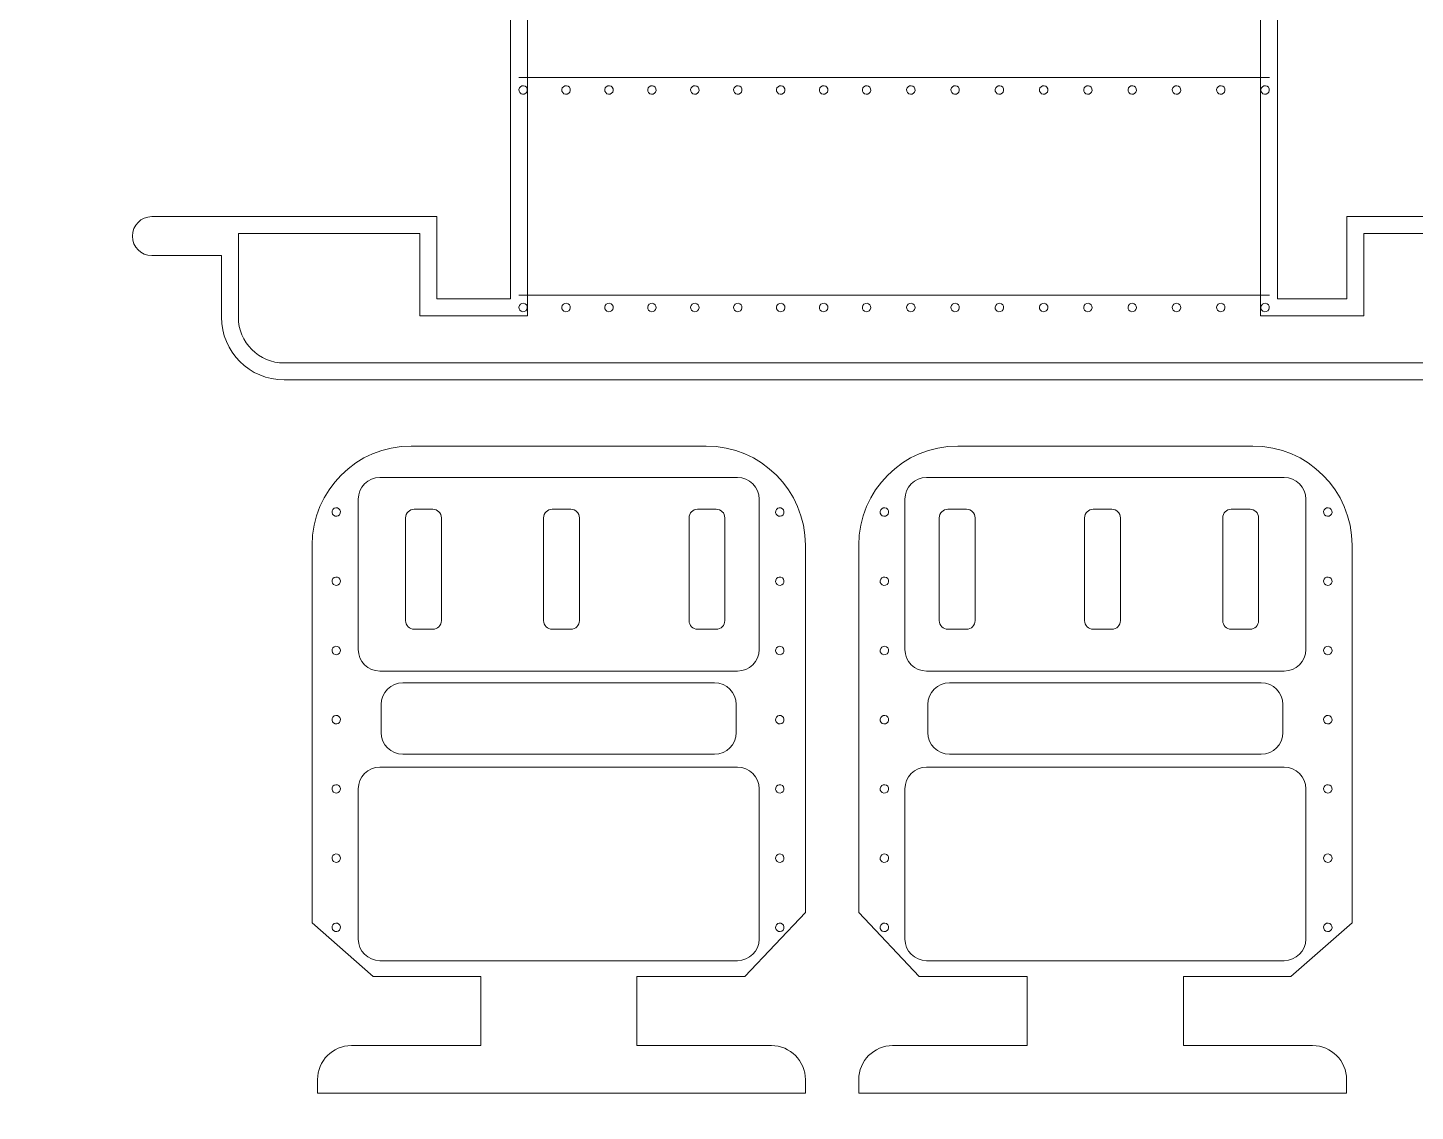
# Model space of a CAD drawing. Header units: centimetres. Extents: x -162 to 162, y -134 to 134.
# Drawn here: x 31.47 to 46.06, y -68.87 to -57.49 of the extents above; entities that cross this region are included whole.
import ezdxf

# ---------------------------------------------------------------- set-up
doc = ezdxf.new("R2010")
doc.units = ezdxf.units.CM
doc.header["$MEASUREMENT"] = 0
doc.layers.add('Capa 1', color=7, linetype='Continuous')
doc.layers.add('GUIDE', color=7, linetype='Continuous')

msp = doc.modelspace()

# ---------------------------------------------------------------- linework, layer by layer
at = {"layer": 'Capa 1', "lineweight": 9}
for points, knots in [([(47.60495, -60.52842), (47.60495, -60.52842), (47.60495, -60.33678), (47.60495, -60.33678), (47.60495, -60.33678), (47.60495, -59.88238), (47.60495, -59.88238), (47.60495, -59.88238), (48.24677, -59.88238), (48.24677, -59.88238), (48.35993, -59.88238), (48.45165, -59.79065), (48.45165, -59.6775), (48.45165, -59.6775), (48.45165, -59.6775), (48.45165, -59.6775), (48.45165, -59.56435), (48.35993, -59.47262), (48.24677, -59.47262), (48.24677, -59.47262), (47.60495, -59.47262), (47.60495, -59.47262), (47.60495, -59.47262), (45.34018, -59.47262), (45.34018, -59.47262), (45.34018, -59.47262), (45.34018, -60.33678), (45.34018, -60.33678), (45.34018, -60.33678), (44.61262, -60.33678), (44.61262, -60.33678), (44.61262, -60.33678), (44.61262, -54.31299), (44.61262, -54.31299), (44.61262, -54.31299), (43.85224, -54.31299), (43.85224, -54.31299), (43.85224, -54.31299), (43.85224, -53.65169), (43.85224, -53.65169), (43.85224, -53.65169), (44.61262, -53.65169), (44.61262, -53.65169), (44.61262, -53.65169), (44.61262, -48.66296), (44.61262, -48.66296), (44.61262, -48.66296), (47.60495, -48.66296), (47.60495, -48.66296), (47.60495, -48.66296), (47.60495, -44.05686), (47.60495, -44.05686), (47.60495, -43.43946), (47.10444, -42.93895), (46.48704, -42.93895), (46.48704, -42.93895), (41.37172, -42.93895), (41.37172, -42.93895), (41.37172, -42.93895), (41.19299, -43.55049), (41.19299, -43.55049), (41.1396, -43.73313), (40.97213, -43.85866), (40.78185, -43.85866), (40.78185, -43.85866), (40.33391, -43.85866), (40.33391, -43.85866), (40.14364, -43.85866), (39.97618, -43.73314), (39.92281, -43.55051), (39.92281, -43.55051), (39.74408, -42.93895), (39.74408, -42.93895), (39.74408, -42.93895), (34.62877, -42.93895), (34.62877, -42.93895), (34.01136, -42.93895), (33.51085, -43.43946), (33.51085, -44.05687), (33.51085, -44.05687), (33.51085, -48.66296), (33.51085, -48.66296), (33.51085, -48.66296), (36.55017, -48.66296), (36.55017, -48.66296), (36.55017, -48.66296), (36.55017, -53.65169), (36.55017, -53.65169), (36.55017, -53.65169), (37.30106, -53.65169), (37.30106, -53.65169), (37.30106, -53.65169), (37.30106, -54.31299), (37.30106, -54.31299), (37.30106, -54.31299), (36.55017, -54.31299), (36.55017, -54.31299), (36.55017, -54.31299), (36.55017, -60.33678), (36.55017, -60.33678), (36.55017, -60.33678), (35.77562, -60.33678), (35.77562, -60.33678), (35.77562, -60.33678), (35.77562, -59.47262), (35.77562, -59.47262), (35.77562, -59.47262), (33.51085, -59.47262), (33.51085, -59.47262), (33.51085, -59.47262), (32.77938, -59.47262), (32.77938, -59.47262), (32.66622, -59.47262), (32.57449, -59.56435), (32.57449, -59.6775), (32.57449, -59.6775), (32.57449, -59.6775), (32.57449, -59.6775), (32.57449, -59.79065), (32.66622, -59.88238), (32.77938, -59.88238), (32.77938, -59.88238), (33.51085, -59.88238), (33.51085, -59.88238), (33.51085, -59.88238), (33.51085, -60.33678), (33.51085, -60.33678), (33.51085, -60.33678), (33.51085, -60.52842), (33.51085, -60.52842), (33.51085, -60.89271), (33.80616, -61.18803), (34.17046, -61.18803), (34.17046, -61.18803), (46.94534, -61.18803), (46.94534, -61.18803), (47.30963, -61.18803), (47.60495, -60.89271), (47.60495, -60.52842)], [0, 0, 0, 0, 0.02173913, 0.02173913, 0.02173913, 0.04347826, 0.04347826, 0.04347826, 0.06521739, 0.06521739, 0.06521739, 0.08695652, 0.08695652, 0.08695652, 0.10869565, 0.10869565, 0.10869565, 0.13043478, 0.13043478, 0.13043478, 0.15217391, 0.15217391, 0.15217391, 0.17391304, 0.17391304, 0.17391304, 0.19565217, 0.19565217, 0.19565217, 0.2173913, 0.2173913, 0.2173913, 0.23913043, 0.23913043, 0.23913043, 0.26086957, 0.26086957, 0.26086957, 0.2826087, 0.2826087, 0.2826087, 0.30434783, 0.30434783, 0.30434783, 0.32608696, 0.32608696, 0.32608696, 0.34782609, 0.34782609, 0.34782609, 0.36956522, 0.36956522, 0.36956522, 0.39130435, 0.39130435, 0.39130435, 0.41304348, 0.41304348, 0.41304348, 0.43478261, 0.43478261, 0.43478261, 0.45652174, 0.45652174, 0.45652174, 0.47826087, 0.47826087, 0.47826087, 0.5, 0.5, 0.5, 0.52173913, 0.52173913, 0.52173913, 0.54347826, 0.54347826, 0.54347826, 0.56521739, 0.56521739, 0.56521739, 0.58695652, 0.58695652, 0.58695652, 0.60869565, 0.60869565, 0.60869565, 0.63043478, 0.63043478, 0.63043478, 0.65217391, 0.65217391, 0.65217391, 0.67391304, 0.67391304, 0.67391304, 0.69565217, 0.69565217, 0.69565217, 0.7173913, 0.7173913, 0.7173913, 0.73913043, 0.73913043, 0.73913043, 0.76086957, 0.76086957, 0.76086957, 0.7826087, 0.7826087, 0.7826087, 0.80434783, 0.80434783, 0.80434783, 0.82608696, 0.82608696, 0.82608696, 0.84782609, 0.84782609, 0.84782609, 0.86956522, 0.86956522, 0.86956522, 0.89130435, 0.89130435, 0.89130435, 0.91304348, 0.91304348, 0.91304348, 0.93478261, 0.93478261, 0.93478261, 0.95652174, 0.95652174, 0.95652174, 0.97826087, 0.97826087, 0.97826087, 1, 1, 1, 1]), ([(38.60653, -61.88248), (38.60653, -61.88248), (35.50634, -61.88248), (35.50634, -61.88248), (34.93039, -61.88248), (34.4635, -62.34938), (34.4635, -62.92533), (34.4635, -62.92533), (34.4635, -66.89234), (34.4635, -66.89234), (34.4635, -66.89234), (35.10627, -67.45479), (35.10627, -67.45479), (35.10627, -67.45479), (36.23601, -67.45479), (36.23601, -67.45479), (36.23601, -67.45479), (36.23601, -68.18266), (36.23601, -68.18266), (36.23601, -68.18266), (34.87773, -68.18266), (34.87773, -68.18266), (34.68084, -68.18266), (34.52123, -68.34227), (34.52123, -68.53916), (34.52123, -68.53916), (34.52123, -68.68183), (34.52123, -68.68183), (34.52123, -68.68183), (39.64937, -68.68183), (39.64937, -68.68183), (39.64937, -68.68183), (39.64937, -68.53916), (39.64937, -68.53916), (39.64937, -68.34227), (39.48976, -68.18266), (39.29287, -68.18266), (39.29287, -68.18266), (37.87691, -68.18266), (37.87691, -68.18266), (37.87691, -68.18266), (37.87691, -67.45479), (37.87691, -67.45479), (37.87691, -67.45479), (39.01378, -67.45479), (39.01378, -67.45479), (39.01378, -67.45479), (39.64937, -66.78379), (39.64937, -66.78379), (39.64937, -66.78379), (39.64937, -62.92533), (39.64937, -62.92533), (39.64937, -62.34938), (39.18248, -61.88248), (38.60653, -61.88248)], [0, 0, 0, 0, 0.05555556, 0.05555556, 0.05555556, 0.11111111, 0.11111111, 0.11111111, 0.16666667, 0.16666667, 0.16666667, 0.22222222, 0.22222222, 0.22222222, 0.27777778, 0.27777778, 0.27777778, 0.33333333, 0.33333333, 0.33333333, 0.38888889, 0.38888889, 0.38888889, 0.44444444, 0.44444444, 0.44444444, 0.5, 0.5, 0.5, 0.55555556, 0.55555556, 0.55555556, 0.61111111, 0.61111111, 0.61111111, 0.66666667, 0.66666667, 0.66666667, 0.72222222, 0.72222222, 0.72222222, 0.77777778, 0.77777778, 0.77777778, 0.83333333, 0.83333333, 0.83333333, 0.88888889, 0.88888889, 0.88888889, 0.94444444, 0.94444444, 0.94444444, 1, 1, 1, 1]), ([(40.20996, -62.92533), (40.20996, -62.92533), (40.20996, -66.78379), (40.20996, -66.78379), (40.20996, -66.78379), (40.84555, -67.45479), (40.84555, -67.45479), (40.84555, -67.45479), (41.98242, -67.45479), (41.98242, -67.45479), (41.98242, -67.45479), (41.98242, -68.18266), (41.98242, -68.18266), (41.98242, -68.18266), (40.56646, -68.18266), (40.56646, -68.18266), (40.36957, -68.18266), (40.20996, -68.34227), (40.20996, -68.53916), (40.20996, -68.53916), (40.20996, -68.68183), (40.20996, -68.68183), (40.20996, -68.68183), (45.3381, -68.68183), (45.3381, -68.68183), (45.3381, -68.68183), (45.3381, -68.53916), (45.3381, -68.53916), (45.3381, -68.34227), (45.17849, -68.18266), (44.9816, -68.18266), (44.9816, -68.18266), (43.62332, -68.18266), (43.62332, -68.18266), (43.62332, -68.18266), (43.62332, -67.45479), (43.62332, -67.45479), (43.62332, -67.45479), (44.75306, -67.45479), (44.75306, -67.45479), (44.75306, -67.45479), (45.39583, -66.89234), (45.39583, -66.89234), (45.39583, -66.89234), (45.39583, -62.92533), (45.39583, -62.92533), (45.39583, -62.34938), (44.92894, -61.88248), (44.35299, -61.88248), (44.35299, -61.88248), (41.2528, -61.88248), (41.2528, -61.88248), (40.67685, -61.88248), (40.20996, -62.34938), (40.20996, -62.92533)], [0, 0, 0, 0, 0.05555556, 0.05555556, 0.05555556, 0.11111111, 0.11111111, 0.11111111, 0.16666667, 0.16666667, 0.16666667, 0.22222222, 0.22222222, 0.22222222, 0.27777778, 0.27777778, 0.27777778, 0.33333333, 0.33333333, 0.33333333, 0.38888889, 0.38888889, 0.38888889, 0.44444444, 0.44444444, 0.44444444, 0.5, 0.5, 0.5, 0.55555556, 0.55555556, 0.55555556, 0.61111111, 0.61111111, 0.61111111, 0.66666667, 0.66666667, 0.66666667, 0.72222222, 0.72222222, 0.72222222, 0.77777778, 0.77777778, 0.77777778, 0.83333333, 0.83333333, 0.83333333, 0.88888889, 0.88888889, 0.88888889, 0.94444444, 0.94444444, 0.94444444, 1, 1, 1, 1]), ([(35.8228, -63.71756), (35.8228, -63.76683), (35.78246, -63.80717), (35.7332, -63.80717), (35.7332, -63.80717), (35.53605, -63.80717), (35.53605, -63.80717), (35.48678, -63.80717), (35.44644, -63.76683), (35.44644, -63.71756), (35.44644, -63.71756), (35.44644, -62.6363), (35.44644, -62.6363), (35.44644, -62.58703), (35.48678, -62.54669), (35.53605, -62.54669), (35.53605, -62.54669), (35.7332, -62.54669), (35.7332, -62.54669), (35.78246, -62.54669), (35.8228, -62.58703), (35.8228, -62.6363), (35.8228, -62.6363), (35.8228, -63.71756), (35.8228, -63.71756)], [0, 0, 0, 0, 0.125, 0.125, 0.125, 0.25, 0.25, 0.25, 0.375, 0.375, 0.375, 0.5, 0.5, 0.5, 0.625, 0.625, 0.625, 0.75, 0.75, 0.75, 0.875, 0.875, 0.875, 1, 1, 1, 1]), ([(36.89798, -62.6363), (36.89798, -62.58703), (36.93832, -62.54669), (36.98759, -62.54669), (36.98759, -62.54669), (37.18474, -62.54669), (37.18474, -62.54669), (37.234, -62.54669), (37.27434, -62.58703), (37.27434, -62.6363), (37.27434, -62.6363), (37.27434, -63.71756), (37.27434, -63.71756), (37.27434, -63.76683), (37.234, -63.80717), (37.18474, -63.80717), (37.18474, -63.80717), (36.98759, -63.80717), (36.98759, -63.80717), (36.93832, -63.80717), (36.89798, -63.76683), (36.89798, -63.71756), (36.89798, -63.71756), (36.89798, -62.6363), (36.89798, -62.6363)], [0, 0, 0, 0, 0.125, 0.125, 0.125, 0.25, 0.25, 0.25, 0.375, 0.375, 0.375, 0.5, 0.5, 0.5, 0.625, 0.625, 0.625, 0.75, 0.75, 0.75, 0.875, 0.875, 0.875, 1, 1, 1, 1]), ([(38.80223, -63.71756), (38.80223, -63.76683), (38.76194, -63.80717), (38.71263, -63.80717), (38.71263, -63.80717), (38.51552, -63.80717), (38.51552, -63.80717), (38.46626, -63.80717), (38.42592, -63.76683), (38.42592, -63.71756), (38.42592, -63.71756), (38.42592, -62.6363), (38.42592, -62.6363), (38.42592, -62.58703), (38.46626, -62.54669), (38.51552, -62.54669), (38.51552, -62.54669), (38.71263, -62.54669), (38.71263, -62.54669), (38.76194, -62.54669), (38.80223, -62.58703), (38.80223, -62.6363), (38.80223, -62.6363), (38.80223, -63.71756), (38.80223, -63.71756)], [0, 0, 0, 0, 0.125, 0.125, 0.125, 0.25, 0.25, 0.25, 0.375, 0.375, 0.375, 0.5, 0.5, 0.5, 0.625, 0.625, 0.625, 0.75, 0.75, 0.75, 0.875, 0.875, 0.875, 1, 1, 1, 1]), ([(41.0571, -62.6363), (41.0571, -62.58703), (41.09739, -62.54669), (41.1467, -62.54669), (41.1467, -62.54669), (41.34381, -62.54669), (41.34381, -62.54669), (41.39307, -62.54669), (41.43341, -62.58703), (41.43341, -62.6363), (41.43341, -62.6363), (41.43341, -63.71756), (41.43341, -63.71756), (41.43341, -63.76683), (41.39307, -63.80717), (41.34381, -63.80717), (41.34381, -63.80717), (41.1467, -63.80717), (41.1467, -63.80717), (41.09739, -63.80717), (41.0571, -63.76683), (41.0571, -63.71756), (41.0571, -63.71756), (41.0571, -62.6363), (41.0571, -62.6363)], [0, 0, 0, 0, 0.125, 0.125, 0.125, 0.25, 0.25, 0.25, 0.375, 0.375, 0.375, 0.5, 0.5, 0.5, 0.625, 0.625, 0.625, 0.75, 0.75, 0.75, 0.875, 0.875, 0.875, 1, 1, 1, 1]), ([(42.96135, -63.71756), (42.96135, -63.76683), (42.92101, -63.80717), (42.87174, -63.80717), (42.87174, -63.80717), (42.67459, -63.80717), (42.67459, -63.80717), (42.62533, -63.80717), (42.58499, -63.76683), (42.58499, -63.71756), (42.58499, -63.71756), (42.58499, -62.6363), (42.58499, -62.6363), (42.58499, -62.58703), (42.62533, -62.54669), (42.67459, -62.54669), (42.67459, -62.54669), (42.87174, -62.54669), (42.87174, -62.54669), (42.92101, -62.54669), (42.96135, -62.58703), (42.96135, -62.6363), (42.96135, -62.6363), (42.96135, -63.71756), (42.96135, -63.71756)], [0, 0, 0, 0, 0.125, 0.125, 0.125, 0.25, 0.25, 0.25, 0.375, 0.375, 0.375, 0.5, 0.5, 0.5, 0.625, 0.625, 0.625, 0.75, 0.75, 0.75, 0.875, 0.875, 0.875, 1, 1, 1, 1]), ([(44.03653, -62.6363), (44.03653, -62.58703), (44.07687, -62.54669), (44.12613, -62.54669), (44.12613, -62.54669), (44.32328, -62.54669), (44.32328, -62.54669), (44.37255, -62.54669), (44.41289, -62.58703), (44.41289, -62.6363), (44.41289, -62.6363), (44.41289, -63.71756), (44.41289, -63.71756), (44.41289, -63.76683), (44.37255, -63.80717), (44.32328, -63.80717), (44.32328, -63.80717), (44.12613, -63.80717), (44.12613, -63.80717), (44.07687, -63.80717), (44.03653, -63.76683), (44.03653, -63.71756), (44.03653, -63.71756), (44.03653, -62.6363), (44.03653, -62.6363)], [0, 0, 0, 0, 0.125, 0.125, 0.125, 0.25, 0.25, 0.25, 0.375, 0.375, 0.375, 0.5, 0.5, 0.5, 0.625, 0.625, 0.625, 0.75, 0.75, 0.75, 0.875, 0.875, 0.875, 1, 1, 1, 1])]:
    msp.add_open_spline(points, degree=3, knots=knots, dxfattribs=at)
at = {"layer": 'Capa 1', "color": 4, "lineweight": 9}
for points, knots in [([(34.17043, -61.0102), (33.90476, -61.0102), (33.68866, -60.79406), (33.68866, -60.5284), (33.68866, -60.5284), (33.68866, -59.65045), (33.68866, -59.65045), (33.68866, -59.65045), (35.59781, -59.65045), (35.59781, -59.65045), (35.59781, -59.65045), (35.59781, -60.51457), (35.59781, -60.51457), (35.59781, -60.51457), (36.72799, -60.51457), (36.72799, -60.51457), (36.72799, -60.51457), (36.72799, -54.49079), (36.72799, -54.49079), (36.72799, -54.49079), (37.47887, -54.49079), (37.47887, -54.49079), (37.47887, -54.49079), (37.47887, -53.47388), (37.47887, -53.47388), (37.47887, -53.47388), (36.72799, -53.47388), (36.72799, -53.47388), (36.72799, -53.47388), (36.72799, -48.48511), (36.72799, -48.48511), (36.72799, -48.48511), (33.68866, -48.48511), (33.68866, -48.48511), (33.68866, -48.48511), (33.68866, -44.0569), (33.68866, -44.0569), (33.68866, -43.53852), (34.1104, -43.11674), (34.62878, -43.11674), (34.62878, -43.11674), (39.61081, -43.11674), (39.61081, -43.11674), (39.61081, -43.11674), (39.75213, -43.60039), (39.75213, -43.60039), (39.82713, -43.85713), (40.06637, -44.03651), (40.33391, -44.03651), (40.33391, -44.03651), (40.78185, -44.03651), (40.78185, -44.03651), (41.04936, -44.03651), (41.2886, -43.85713), (41.36368, -43.60039), (41.36368, -43.60039), (41.505, -43.11674), (41.505, -43.11674), (41.505, -43.11674), (46.48703, -43.11674), (46.48703, -43.11674), (47.00542, -43.11674), (47.42715, -43.53852), (47.42715, -44.0569), (47.42715, -44.0569), (47.42715, -48.48511), (47.42715, -48.48511), (47.42715, -48.48511), (44.43481, -48.48511), (44.43481, -48.48511), (44.43481, -48.48511), (44.43481, -53.47388), (44.43481, -53.47388), (44.43481, -53.47388), (43.67443, -53.47388), (43.67443, -53.47388), (43.67443, -53.47388), (43.67443, -54.49079), (43.67443, -54.49079), (43.67443, -54.49079), (44.43481, -54.49079), (44.43481, -54.49079), (44.43481, -54.49079), (44.43481, -60.51457), (44.43481, -60.51457), (44.43481, -60.51457), (45.518, -60.51457), (45.518, -60.51457), (45.518, -60.51457), (45.518, -59.65045), (45.518, -59.65045), (45.518, -59.65045), (47.42715, -59.65045), (47.42715, -59.65045), (47.42715, -59.65045), (47.42715, -60.5284), (47.42715, -60.5284), (47.42715, -60.79406), (47.21101, -61.0102), (46.94534, -61.0102), (46.94534, -61.0102), (34.17043, -61.0102), (34.17043, -61.0102)], [0, 0, 0, 0, 0.02941176, 0.02941176, 0.02941176, 0.05882353, 0.05882353, 0.05882353, 0.08823529, 0.08823529, 0.08823529, 0.11764706, 0.11764706, 0.11764706, 0.14705882, 0.14705882, 0.14705882, 0.17647059, 0.17647059, 0.17647059, 0.20588235, 0.20588235, 0.20588235, 0.23529412, 0.23529412, 0.23529412, 0.26470588, 0.26470588, 0.26470588, 0.29411765, 0.29411765, 0.29411765, 0.32352941, 0.32352941, 0.32352941, 0.35294118, 0.35294118, 0.35294118, 0.38235294, 0.38235294, 0.38235294, 0.41176471, 0.41176471, 0.41176471, 0.44117647, 0.44117647, 0.44117647, 0.47058824, 0.47058824, 0.47058824, 0.5, 0.5, 0.5, 0.52941176, 0.52941176, 0.52941176, 0.55882353, 0.55882353, 0.55882353, 0.58823529, 0.58823529, 0.58823529, 0.61764706, 0.61764706, 0.61764706, 0.64705882, 0.64705882, 0.64705882, 0.67647059, 0.67647059, 0.67647059, 0.70588235, 0.70588235, 0.70588235, 0.73529412, 0.73529412, 0.73529412, 0.76470588, 0.76470588, 0.76470588, 0.79411765, 0.79411765, 0.79411765, 0.82352941, 0.82352941, 0.82352941, 0.85294118, 0.85294118, 0.85294118, 0.88235294, 0.88235294, 0.88235294, 0.91176471, 0.91176471, 0.91176471, 0.94117647, 0.94117647, 0.94117647, 0.97058824, 0.97058824, 0.97058824, 1, 1, 1, 1]), ([(36.68675, -58.09756), (36.7112, -58.10018), (36.72888, -58.12214), (36.72625, -58.1466), (36.72361, -58.17106), (36.70166, -58.18874), (36.67721, -58.18611), (36.65276, -58.18349), (36.63508, -58.16152), (36.63771, -58.13706), (36.64034, -58.11261), (36.6623, -58.09493), (36.68675, -58.09756)], [0, 0, 0, 0, 0.25, 0.25, 0.25, 0.5, 0.5, 0.5, 0.75, 0.75, 0.75, 1, 1, 1, 1]), ([(37.13805, -58.09756), (37.1625, -58.10018), (37.18019, -58.12214), (37.17755, -58.1466), (37.17492, -58.17106), (37.15297, -58.18874), (37.12852, -58.18611), (37.10407, -58.18349), (37.08639, -58.16152), (37.08902, -58.13706), (37.09165, -58.11261), (37.1136, -58.09493), (37.13805, -58.09756)], [0, 0, 0, 0, 0.25, 0.25, 0.25, 0.5, 0.5, 0.5, 0.75, 0.75, 0.75, 1, 1, 1, 1]), ([(37.58936, -58.09756), (37.61381, -58.10018), (37.63149, -58.12214), (37.62886, -58.1466), (37.62622, -58.17106), (37.60427, -58.18874), (37.57982, -58.18611), (37.55537, -58.18349), (37.53769, -58.16152), (37.54032, -58.13706), (37.54295, -58.11261), (37.56491, -58.09493), (37.58936, -58.09756)], [0, 0, 0, 0, 0.25, 0.25, 0.25, 0.5, 0.5, 0.5, 0.75, 0.75, 0.75, 1, 1, 1, 1]), ([(38.04066, -58.09756), (38.06511, -58.10018), (38.08279, -58.12214), (38.08016, -58.1466), (38.07753, -58.17106), (38.05557, -58.18874), (38.03113, -58.18611), (38.00668, -58.18349), (37.98899, -58.16152), (37.99162, -58.13706), (37.99426, -58.11261), (38.01621, -58.09493), (38.04066, -58.09756)], [0, 0, 0, 0, 0.25, 0.25, 0.25, 0.5, 0.5, 0.5, 0.75, 0.75, 0.75, 1, 1, 1, 1]), ([(38.49197, -58.09756), (38.51642, -58.10018), (38.5341, -58.12214), (38.53147, -58.1466), (38.52883, -58.17106), (38.50688, -58.18874), (38.48243, -58.18611), (38.45798, -58.18349), (38.4403, -58.16152), (38.44293, -58.13706), (38.44556, -58.11261), (38.46752, -58.09493), (38.49197, -58.09756)], [0, 0, 0, 0, 0.25, 0.25, 0.25, 0.5, 0.5, 0.5, 0.75, 0.75, 0.75, 1, 1, 1, 1]), ([(38.94327, -58.09756), (38.96772, -58.10018), (38.9854, -58.12214), (38.98277, -58.1466), (38.98014, -58.17106), (38.95818, -58.18874), (38.93374, -58.18611), (38.90928, -58.18349), (38.8916, -58.16152), (38.89423, -58.13706), (38.89686, -58.11261), (38.91882, -58.09493), (38.94327, -58.09756)], [0, 0, 0, 0, 0.25, 0.25, 0.25, 0.5, 0.5, 0.5, 0.75, 0.75, 0.75, 1, 1, 1, 1]), ([(39.39457, -58.09756), (39.41903, -58.10018), (39.43671, -58.12214), (39.43408, -58.1466), (39.43144, -58.17106), (39.40949, -58.18874), (39.38504, -58.18611), (39.36059, -58.18349), (39.34291, -58.16152), (39.34554, -58.13706), (39.34817, -58.11261), (39.37013, -58.09493), (39.39457, -58.09756)], [0, 0, 0, 0, 0.25, 0.25, 0.25, 0.5, 0.5, 0.5, 0.75, 0.75, 0.75, 1, 1, 1, 1]), ([(39.84588, -58.09756), (39.87033, -58.10018), (39.88801, -58.12214), (39.88538, -58.1466), (39.88275, -58.17106), (39.86079, -58.18874), (39.83635, -58.18611), (39.81189, -58.18349), (39.79421, -58.16152), (39.79684, -58.13706), (39.79947, -58.11261), (39.82143, -58.09493), (39.84588, -58.09756)], [0, 0, 0, 0, 0.25, 0.25, 0.25, 0.5, 0.5, 0.5, 0.75, 0.75, 0.75, 1, 1, 1, 1]), ([(40.29718, -58.09756), (40.32164, -58.10018), (40.33932, -58.12214), (40.33669, -58.1466), (40.33405, -58.17106), (40.3121, -58.18874), (40.28765, -58.18611), (40.2632, -58.18349), (40.24552, -58.16152), (40.24815, -58.13706), (40.25078, -58.11261), (40.27274, -58.09493), (40.29718, -58.09756)], [0, 0, 0, 0, 0.25, 0.25, 0.25, 0.5, 0.5, 0.5, 0.75, 0.75, 0.75, 1, 1, 1, 1]), ([(40.76261, -58.09756), (40.78706, -58.10018), (40.80475, -58.12214), (40.80212, -58.1466), (40.79948, -58.17106), (40.77753, -58.18874), (40.75308, -58.18611), (40.72863, -58.18349), (40.71095, -58.16152), (40.71358, -58.13706), (40.71621, -58.11261), (40.73817, -58.09493), (40.76261, -58.09756)], [0, 0, 0, 0, 0.25, 0.25, 0.25, 0.5, 0.5, 0.5, 0.75, 0.75, 0.75, 1, 1, 1, 1]), ([(41.22804, -58.09756), (41.25249, -58.10018), (41.27017, -58.12214), (41.26754, -58.1466), (41.26491, -58.17106), (41.24295, -58.18874), (41.21851, -58.18611), (41.19406, -58.18349), (41.17637, -58.16152), (41.179, -58.13706), (41.18164, -58.11261), (41.20359, -58.09493), (41.22804, -58.09756)], [0, 0, 0, 0, 0.25, 0.25, 0.25, 0.5, 0.5, 0.5, 0.75, 0.75, 0.75, 1, 1, 1, 1]), ([(41.69347, -58.09756), (41.71792, -58.10018), (41.7356, -58.12214), (41.73297, -58.1466), (41.73034, -58.17106), (41.70838, -58.18874), (41.68394, -58.18611), (41.65948, -58.18349), (41.6418, -58.16152), (41.64443, -58.13706), (41.64706, -58.11261), (41.66902, -58.09493), (41.69347, -58.09756)], [0, 0, 0, 0, 0.25, 0.25, 0.25, 0.5, 0.5, 0.5, 0.75, 0.75, 0.75, 1, 1, 1, 1]), ([(42.1589, -58.09756), (42.18335, -58.10018), (42.20103, -58.12214), (42.1984, -58.1466), (42.19577, -58.17106), (42.17381, -58.18874), (42.14937, -58.18611), (42.12491, -58.18349), (42.10723, -58.16152), (42.10986, -58.13706), (42.11249, -58.11261), (42.13445, -58.09493), (42.1589, -58.09756)], [0, 0, 0, 0, 0.25, 0.25, 0.25, 0.5, 0.5, 0.5, 0.75, 0.75, 0.75, 1, 1, 1, 1]), ([(42.62433, -58.09756), (42.64878, -58.10018), (42.66646, -58.12214), (42.66383, -58.1466), (42.66119, -58.17106), (42.63924, -58.18874), (42.61479, -58.18611), (42.59034, -58.18349), (42.57266, -58.16152), (42.57529, -58.13706), (42.57792, -58.11261), (42.59988, -58.09493), (42.62433, -58.09756)], [0, 0, 0, 0, 0.25, 0.25, 0.25, 0.5, 0.5, 0.5, 0.75, 0.75, 0.75, 1, 1, 1, 1]), ([(43.08976, -58.09756), (43.11421, -58.10018), (43.13189, -58.12214), (43.12926, -58.1466), (43.12662, -58.17106), (43.10467, -58.18874), (43.08022, -58.18611), (43.05577, -58.18349), (43.03809, -58.16152), (43.04072, -58.13706), (43.04335, -58.11261), (43.06531, -58.09493), (43.08976, -58.09756)], [0, 0, 0, 0, 0.25, 0.25, 0.25, 0.5, 0.5, 0.5, 0.75, 0.75, 0.75, 1, 1, 1, 1]), ([(43.55519, -58.09756), (43.57964, -58.10018), (43.59732, -58.12214), (43.59469, -58.1466), (43.59205, -58.17106), (43.5701, -58.18874), (43.54565, -58.18611), (43.5212, -58.18349), (43.50352, -58.16152), (43.50615, -58.13706), (43.50878, -58.11261), (43.53074, -58.09493), (43.55519, -58.09756)], [0, 0, 0, 0, 0.25, 0.25, 0.25, 0.5, 0.5, 0.5, 0.75, 0.75, 0.75, 1, 1, 1, 1]), ([(44.02061, -58.09756), (44.04507, -58.10018), (44.06275, -58.12214), (44.06012, -58.1466), (44.05748, -58.17106), (44.03553, -58.18874), (44.01108, -58.18611), (43.98663, -58.18349), (43.96895, -58.16152), (43.97158, -58.13706), (43.97421, -58.11261), (43.99617, -58.09493), (44.02061, -58.09756)], [0, 0, 0, 0, 0.25, 0.25, 0.25, 0.5, 0.5, 0.5, 0.75, 0.75, 0.75, 1, 1, 1, 1]), ([(44.48604, -58.09756), (44.5105, -58.10018), (44.52818, -58.12214), (44.52555, -58.1466), (44.52291, -58.17106), (44.50096, -58.18874), (44.47651, -58.18611), (44.45206, -58.18349), (44.43438, -58.16152), (44.43701, -58.13706), (44.43964, -58.11261), (44.4616, -58.09493), (44.48604, -58.09756)], [0, 0, 0, 0, 0.25, 0.25, 0.25, 0.5, 0.5, 0.5, 0.75, 0.75, 0.75, 1, 1, 1, 1]), ([(36.68675, -60.38319), (36.7112, -60.38581), (36.72888, -60.40778), (36.72625, -60.43224), (36.72361, -60.45669), (36.70166, -60.47437), (36.67721, -60.47174), (36.65276, -60.46912), (36.63508, -60.44716), (36.63771, -60.4227), (36.64034, -60.39824), (36.6623, -60.38056), (36.68675, -60.38319)], [0, 0, 0, 0, 0.25, 0.25, 0.25, 0.5, 0.5, 0.5, 0.75, 0.75, 0.75, 1, 1, 1, 1]), ([(37.13805, -60.38319), (37.1625, -60.38581), (37.18019, -60.40778), (37.17755, -60.43224), (37.17492, -60.45669), (37.15297, -60.47437), (37.12852, -60.47174), (37.10407, -60.46912), (37.08639, -60.44716), (37.08902, -60.4227), (37.09165, -60.39824), (37.1136, -60.38056), (37.13805, -60.38319)], [0, 0, 0, 0, 0.25, 0.25, 0.25, 0.5, 0.5, 0.5, 0.75, 0.75, 0.75, 1, 1, 1, 1]), ([(37.58936, -60.38319), (37.61381, -60.38581), (37.63149, -60.40778), (37.62886, -60.43224), (37.62622, -60.45669), (37.60427, -60.47437), (37.57982, -60.47174), (37.55537, -60.46912), (37.53769, -60.44716), (37.54032, -60.4227), (37.54295, -60.39824), (37.56491, -60.38056), (37.58936, -60.38319)], [0, 0, 0, 0, 0.25, 0.25, 0.25, 0.5, 0.5, 0.5, 0.75, 0.75, 0.75, 1, 1, 1, 1]), ([(38.04066, -60.38319), (38.06511, -60.38581), (38.08279, -60.40778), (38.08016, -60.43224), (38.07753, -60.45669), (38.05557, -60.47437), (38.03113, -60.47174), (38.00668, -60.46912), (37.98899, -60.44716), (37.99162, -60.4227), (37.99426, -60.39824), (38.01621, -60.38056), (38.04066, -60.38319)], [0, 0, 0, 0, 0.25, 0.25, 0.25, 0.5, 0.5, 0.5, 0.75, 0.75, 0.75, 1, 1, 1, 1]), ([(38.49197, -60.38319), (38.51642, -60.38581), (38.5341, -60.40778), (38.53147, -60.43224), (38.52883, -60.45669), (38.50688, -60.47437), (38.48243, -60.47174), (38.45798, -60.46912), (38.4403, -60.44716), (38.44293, -60.4227), (38.44556, -60.39824), (38.46752, -60.38056), (38.49197, -60.38319)], [0, 0, 0, 0, 0.25, 0.25, 0.25, 0.5, 0.5, 0.5, 0.75, 0.75, 0.75, 1, 1, 1, 1]), ([(38.94327, -60.38319), (38.96772, -60.38581), (38.9854, -60.40778), (38.98277, -60.43224), (38.98014, -60.45669), (38.95818, -60.47437), (38.93374, -60.47174), (38.90928, -60.46912), (38.8916, -60.44716), (38.89423, -60.4227), (38.89686, -60.39824), (38.91882, -60.38056), (38.94327, -60.38319)], [0, 0, 0, 0, 0.25, 0.25, 0.25, 0.5, 0.5, 0.5, 0.75, 0.75, 0.75, 1, 1, 1, 1]), ([(39.39457, -60.38319), (39.41903, -60.38581), (39.43671, -60.40778), (39.43408, -60.43224), (39.43144, -60.45669), (39.40949, -60.47437), (39.38504, -60.47174), (39.36059, -60.46912), (39.34291, -60.44716), (39.34554, -60.4227), (39.34817, -60.39824), (39.37013, -60.38056), (39.39457, -60.38319)], [0, 0, 0, 0, 0.25, 0.25, 0.25, 0.5, 0.5, 0.5, 0.75, 0.75, 0.75, 1, 1, 1, 1]), ([(39.84588, -60.38319), (39.87033, -60.38581), (39.88801, -60.40778), (39.88538, -60.43224), (39.88275, -60.45669), (39.86079, -60.47437), (39.83635, -60.47174), (39.81189, -60.46912), (39.79421, -60.44716), (39.79684, -60.4227), (39.79947, -60.39824), (39.82143, -60.38056), (39.84588, -60.38319)], [0, 0, 0, 0, 0.25, 0.25, 0.25, 0.5, 0.5, 0.5, 0.75, 0.75, 0.75, 1, 1, 1, 1]), ([(40.29718, -60.38319), (40.32164, -60.38581), (40.33932, -60.40778), (40.33669, -60.43224), (40.33405, -60.45669), (40.3121, -60.47437), (40.28765, -60.47174), (40.2632, -60.46912), (40.24552, -60.44716), (40.24815, -60.4227), (40.25078, -60.39824), (40.27274, -60.38056), (40.29718, -60.38319)], [0, 0, 0, 0, 0.25, 0.25, 0.25, 0.5, 0.5, 0.5, 0.75, 0.75, 0.75, 1, 1, 1, 1]), ([(40.76261, -60.38319), (40.78706, -60.38581), (40.80475, -60.40778), (40.80212, -60.43224), (40.79948, -60.45669), (40.77753, -60.47437), (40.75308, -60.47174), (40.72863, -60.46912), (40.71095, -60.44716), (40.71358, -60.4227), (40.71621, -60.39824), (40.73817, -60.38056), (40.76261, -60.38319)], [0, 0, 0, 0, 0.25, 0.25, 0.25, 0.5, 0.5, 0.5, 0.75, 0.75, 0.75, 1, 1, 1, 1]), ([(41.22804, -60.38319), (41.25249, -60.38581), (41.27017, -60.40778), (41.26754, -60.43224), (41.26491, -60.45669), (41.24295, -60.47437), (41.21851, -60.47174), (41.19406, -60.46912), (41.17637, -60.44716), (41.179, -60.4227), (41.18164, -60.39824), (41.20359, -60.38056), (41.22804, -60.38319)], [0, 0, 0, 0, 0.25, 0.25, 0.25, 0.5, 0.5, 0.5, 0.75, 0.75, 0.75, 1, 1, 1, 1]), ([(41.69347, -60.38319), (41.71792, -60.38581), (41.7356, -60.40778), (41.73297, -60.43224), (41.73034, -60.45669), (41.70838, -60.47437), (41.68394, -60.47174), (41.65948, -60.46912), (41.6418, -60.44716), (41.64443, -60.4227), (41.64706, -60.39824), (41.66902, -60.38056), (41.69347, -60.38319)], [0, 0, 0, 0, 0.25, 0.25, 0.25, 0.5, 0.5, 0.5, 0.75, 0.75, 0.75, 1, 1, 1, 1]), ([(42.1589, -60.38319), (42.18335, -60.38581), (42.20103, -60.40778), (42.1984, -60.43224), (42.19577, -60.45669), (42.17381, -60.47437), (42.14937, -60.47174), (42.12491, -60.46912), (42.10723, -60.44716), (42.10986, -60.4227), (42.11249, -60.39824), (42.13445, -60.38056), (42.1589, -60.38319)], [0, 0, 0, 0, 0.25, 0.25, 0.25, 0.5, 0.5, 0.5, 0.75, 0.75, 0.75, 1, 1, 1, 1]), ([(42.62433, -60.38319), (42.64878, -60.38581), (42.66646, -60.40778), (42.66383, -60.43224), (42.66119, -60.45669), (42.63924, -60.47437), (42.61479, -60.47174), (42.59034, -60.46912), (42.57266, -60.44716), (42.57529, -60.4227), (42.57792, -60.39824), (42.59988, -60.38056), (42.62433, -60.38319)], [0, 0, 0, 0, 0.25, 0.25, 0.25, 0.5, 0.5, 0.5, 0.75, 0.75, 0.75, 1, 1, 1, 1]), ([(43.08976, -60.38319), (43.11421, -60.38581), (43.13189, -60.40778), (43.12926, -60.43224), (43.12662, -60.45669), (43.10467, -60.47437), (43.08022, -60.47174), (43.05577, -60.46912), (43.03809, -60.44716), (43.04072, -60.4227), (43.04335, -60.39824), (43.06531, -60.38056), (43.08976, -60.38319)], [0, 0, 0, 0, 0.25, 0.25, 0.25, 0.5, 0.5, 0.5, 0.75, 0.75, 0.75, 1, 1, 1, 1]), ([(43.55519, -60.38319), (43.57964, -60.38581), (43.59732, -60.40778), (43.59469, -60.43224), (43.59205, -60.45669), (43.5701, -60.47437), (43.54565, -60.47174), (43.5212, -60.46912), (43.50352, -60.44716), (43.50615, -60.4227), (43.50878, -60.39824), (43.53074, -60.38056), (43.55519, -60.38319)], [0, 0, 0, 0, 0.25, 0.25, 0.25, 0.5, 0.5, 0.5, 0.75, 0.75, 0.75, 1, 1, 1, 1]), ([(44.02061, -60.38319), (44.04507, -60.38581), (44.06275, -60.40778), (44.06012, -60.43224), (44.05748, -60.45669), (44.03553, -60.47437), (44.01108, -60.47174), (43.98663, -60.46912), (43.96895, -60.44716), (43.97158, -60.4227), (43.97421, -60.39824), (43.99617, -60.38056), (44.02061, -60.38319)], [0, 0, 0, 0, 0.25, 0.25, 0.25, 0.5, 0.5, 0.5, 0.75, 0.75, 0.75, 1, 1, 1, 1]), ([(44.48604, -60.38319), (44.5105, -60.38581), (44.52818, -60.40778), (44.52555, -60.43224), (44.52291, -60.45669), (44.50096, -60.47437), (44.47651, -60.47174), (44.45206, -60.46912), (44.43438, -60.44716), (44.43701, -60.4227), (44.43964, -60.39824), (44.4616, -60.38056), (44.48604, -60.38319)], [0, 0, 0, 0, 0.25, 0.25, 0.25, 0.5, 0.5, 0.5, 0.75, 0.75, 0.75, 1, 1, 1, 1]), ([(38.93644, -64.24707), (38.93644, -64.24707), (35.1764, -64.24707), (35.1764, -64.24707), (35.05124, -64.24707), (34.94884, -64.14467), (34.94884, -64.01952), (34.94884, -64.01952), (34.94884, -62.44089), (34.94884, -62.44089), (34.94884, -62.31574), (35.05124, -62.21334), (35.1764, -62.21334), (35.1764, -62.21334), (38.93644, -62.21334), (38.93644, -62.21334), (39.06159, -62.21334), (39.16399, -62.31574), (39.16399, -62.44089), (39.16399, -62.44089), (39.16399, -64.01952), (39.16399, -64.01952), (39.16399, -64.14467), (39.06159, -64.24707), (38.93644, -64.24707)], [0, 0, 0, 0, 0.125, 0.125, 0.125, 0.25, 0.25, 0.25, 0.375, 0.375, 0.375, 0.5, 0.5, 0.5, 0.625, 0.625, 0.625, 0.75, 0.75, 0.75, 0.875, 0.875, 0.875, 1, 1, 1, 1]), ([(40.92289, -64.24707), (40.92289, -64.24707), (44.68293, -64.24707), (44.68293, -64.24707), (44.80809, -64.24707), (44.91049, -64.14467), (44.91049, -64.01952), (44.91049, -64.01952), (44.91049, -62.44089), (44.91049, -62.44089), (44.91049, -62.31574), (44.80809, -62.21334), (44.68293, -62.21334), (44.68293, -62.21334), (40.92289, -62.21334), (40.92289, -62.21334), (40.79774, -62.21334), (40.69534, -62.31574), (40.69534, -62.44089), (40.69534, -62.44089), (40.69534, -64.01952), (40.69534, -64.01952), (40.69534, -64.14467), (40.79774, -64.24707), (40.92289, -64.24707)], [0, 0, 0, 0, 0.125, 0.125, 0.125, 0.25, 0.25, 0.25, 0.375, 0.375, 0.375, 0.5, 0.5, 0.5, 0.625, 0.625, 0.625, 0.75, 0.75, 0.75, 0.875, 0.875, 0.875, 1, 1, 1, 1]), ([(34.71301, -62.53177), (34.68855, -62.53444), (34.67087, -62.55636), (34.6735, -62.58082), (34.67614, -62.60528), (34.69809, -62.62295), (34.72254, -62.62033), (34.74699, -62.6177), (34.76467, -62.59574), (34.76204, -62.57128), (34.75941, -62.54682), (34.73745, -62.52915), (34.71301, -62.53177)], [0, 0, 0, 0, 0.25, 0.25, 0.25, 0.5, 0.5, 0.5, 0.75, 0.75, 0.75, 1, 1, 1, 1]), ([(39.37487, -62.53177), (39.35042, -62.53444), (39.33274, -62.55636), (39.33537, -62.58082), (39.338, -62.60528), (39.35996, -62.62295), (39.3844, -62.62033), (39.40886, -62.6177), (39.42654, -62.59574), (39.42391, -62.57128), (39.42128, -62.54682), (39.39932, -62.52915), (39.37487, -62.53177)], [0, 0, 0, 0, 0.25, 0.25, 0.25, 0.5, 0.5, 0.5, 0.75, 0.75, 0.75, 1, 1, 1, 1]), ([(40.48446, -62.53177), (40.50891, -62.53444), (40.52659, -62.55636), (40.52396, -62.58082), (40.52133, -62.60528), (40.49937, -62.62295), (40.47493, -62.62033), (40.45047, -62.6177), (40.43279, -62.59574), (40.43542, -62.57128), (40.43805, -62.54682), (40.46001, -62.52915), (40.48446, -62.53177)], [0, 0, 0, 0, 0.25, 0.25, 0.25, 0.5, 0.5, 0.5, 0.75, 0.75, 0.75, 1, 1, 1, 1]), ([(45.14632, -62.53177), (45.17078, -62.53444), (45.18846, -62.55636), (45.18583, -62.58082), (45.18319, -62.60528), (45.16124, -62.62295), (45.13679, -62.62033), (45.11234, -62.6177), (45.09466, -62.59574), (45.09729, -62.57128), (45.09992, -62.54682), (45.12188, -62.52915), (45.14632, -62.53177)], [0, 0, 0, 0, 0.25, 0.25, 0.25, 0.5, 0.5, 0.5, 0.75, 0.75, 0.75, 1, 1, 1, 1]), ([(34.71301, -63.2591), (34.68855, -63.26177), (34.67087, -63.28369), (34.6735, -63.30815), (34.67614, -63.33261), (34.69809, -63.35028), (34.72254, -63.34766), (34.74699, -63.34503), (34.76467, -63.32307), (34.76204, -63.29861), (34.75941, -63.27415), (34.73745, -63.25648), (34.71301, -63.2591)], [0, 0, 0, 0, 0.25, 0.25, 0.25, 0.5, 0.5, 0.5, 0.75, 0.75, 0.75, 1, 1, 1, 1]), ([(39.37487, -63.2591), (39.35042, -63.26177), (39.33274, -63.28369), (39.33537, -63.30815), (39.338, -63.33261), (39.35996, -63.35028), (39.3844, -63.34766), (39.40886, -63.34503), (39.42654, -63.32307), (39.42391, -63.29861), (39.42128, -63.27415), (39.39932, -63.25648), (39.37487, -63.2591)], [0, 0, 0, 0, 0.25, 0.25, 0.25, 0.5, 0.5, 0.5, 0.75, 0.75, 0.75, 1, 1, 1, 1]), ([(40.48446, -63.2591), (40.50891, -63.26177), (40.52659, -63.28369), (40.52396, -63.30815), (40.52133, -63.33261), (40.49937, -63.35028), (40.47493, -63.34766), (40.45047, -63.34503), (40.43279, -63.32307), (40.43542, -63.29861), (40.43805, -63.27415), (40.46001, -63.25648), (40.48446, -63.2591)], [0, 0, 0, 0, 0.25, 0.25, 0.25, 0.5, 0.5, 0.5, 0.75, 0.75, 0.75, 1, 1, 1, 1]), ([(45.14632, -63.2591), (45.17078, -63.26177), (45.18846, -63.28369), (45.18583, -63.30815), (45.18319, -63.33261), (45.16124, -63.35028), (45.13679, -63.34766), (45.11234, -63.34503), (45.09466, -63.32307), (45.09729, -63.29861), (45.09992, -63.27415), (45.12188, -63.25648), (45.14632, -63.2591)], [0, 0, 0, 0, 0.25, 0.25, 0.25, 0.5, 0.5, 0.5, 0.75, 0.75, 0.75, 1, 1, 1, 1]), ([(34.71301, -63.98643), (34.68855, -63.9891), (34.67087, -64.01102), (34.6735, -64.03548), (34.67614, -64.05993), (34.69809, -64.07761), (34.72254, -64.07498), (34.74699, -64.07236), (34.76467, -64.05039), (34.76204, -64.02594), (34.75941, -64.00148), (34.73745, -63.9838), (34.71301, -63.98643)], [0, 0, 0, 0, 0.25, 0.25, 0.25, 0.5, 0.5, 0.5, 0.75, 0.75, 0.75, 1, 1, 1, 1]), ([(39.37487, -63.98643), (39.35042, -63.9891), (39.33274, -64.01102), (39.33537, -64.03548), (39.338, -64.05993), (39.35996, -64.07761), (39.3844, -64.07498), (39.40886, -64.07236), (39.42654, -64.05039), (39.42391, -64.02594), (39.42128, -64.00148), (39.39932, -63.9838), (39.37487, -63.98643)], [0, 0, 0, 0, 0.25, 0.25, 0.25, 0.5, 0.5, 0.5, 0.75, 0.75, 0.75, 1, 1, 1, 1]), ([(40.48446, -63.98643), (40.50891, -63.9891), (40.52659, -64.01102), (40.52396, -64.03548), (40.52133, -64.05993), (40.49937, -64.07761), (40.47493, -64.07498), (40.45047, -64.07236), (40.43279, -64.05039), (40.43542, -64.02594), (40.43805, -64.00148), (40.46001, -63.9838), (40.48446, -63.98643)], [0, 0, 0, 0, 0.25, 0.25, 0.25, 0.5, 0.5, 0.5, 0.75, 0.75, 0.75, 1, 1, 1, 1]), ([(45.14632, -63.98643), (45.17078, -63.9891), (45.18846, -64.01102), (45.18583, -64.03548), (45.18319, -64.05993), (45.16124, -64.07761), (45.13679, -64.07498), (45.11234, -64.07236), (45.09466, -64.05039), (45.09729, -64.02594), (45.09992, -64.00148), (45.12188, -63.9838), (45.14632, -63.98643)], [0, 0, 0, 0, 0.25, 0.25, 0.25, 0.5, 0.5, 0.5, 0.75, 0.75, 0.75, 1, 1, 1, 1]), ([(38.69535, -65.1217), (38.69535, -65.1217), (35.41748, -65.1217), (35.41748, -65.1217), (35.29233, -65.1217), (35.18993, -65.0193), (35.18993, -64.89414), (35.18993, -64.89414), (35.18993, -64.59797), (35.18993, -64.59797), (35.18993, -64.47282), (35.29233, -64.37042), (35.41748, -64.37042), (35.41748, -64.37042), (38.69535, -64.37042), (38.69535, -64.37042), (38.82051, -64.37042), (38.9229, -64.47282), (38.9229, -64.59797), (38.9229, -64.59797), (38.9229, -64.89414), (38.9229, -64.89414), (38.9229, -65.0193), (38.82051, -65.1217), (38.69535, -65.1217)], [0, 0, 0, 0, 0.125, 0.125, 0.125, 0.25, 0.25, 0.25, 0.375, 0.375, 0.375, 0.5, 0.5, 0.5, 0.625, 0.625, 0.625, 0.75, 0.75, 0.75, 0.875, 0.875, 0.875, 1, 1, 1, 1]), ([(41.16398, -65.1217), (41.16398, -65.1217), (44.44185, -65.1217), (44.44185, -65.1217), (44.567, -65.1217), (44.6694, -65.0193), (44.6694, -64.89414), (44.6694, -64.89414), (44.6694, -64.59797), (44.6694, -64.59797), (44.6694, -64.47282), (44.567, -64.37042), (44.44185, -64.37042), (44.44185, -64.37042), (41.16398, -64.37042), (41.16398, -64.37042), (41.03882, -64.37042), (40.93643, -64.47282), (40.93643, -64.59797), (40.93643, -64.59797), (40.93643, -64.89414), (40.93643, -64.89414), (40.93643, -65.0193), (41.03882, -65.1217), (41.16398, -65.1217)], [0, 0, 0, 0, 0.125, 0.125, 0.125, 0.25, 0.25, 0.25, 0.375, 0.375, 0.375, 0.5, 0.5, 0.5, 0.625, 0.625, 0.625, 0.75, 0.75, 0.75, 0.875, 0.875, 0.875, 1, 1, 1, 1]), ([(34.71301, -64.71376), (34.68855, -64.71642), (34.67087, -64.73834), (34.6735, -64.7628), (34.67614, -64.78726), (34.69809, -64.80494), (34.72254, -64.80231), (34.74699, -64.79969), (34.76467, -64.77772), (34.76204, -64.75326), (34.75941, -64.72881), (34.73745, -64.71113), (34.71301, -64.71376)], [0, 0, 0, 0, 0.25, 0.25, 0.25, 0.5, 0.5, 0.5, 0.75, 0.75, 0.75, 1, 1, 1, 1]), ([(39.37487, -64.71376), (39.35042, -64.71642), (39.33274, -64.73834), (39.33537, -64.7628), (39.338, -64.78726), (39.35996, -64.80494), (39.3844, -64.80231), (39.40886, -64.79969), (39.42654, -64.77772), (39.42391, -64.75326), (39.42128, -64.72881), (39.39932, -64.71113), (39.37487, -64.71376)], [0, 0, 0, 0, 0.25, 0.25, 0.25, 0.5, 0.5, 0.5, 0.75, 0.75, 0.75, 1, 1, 1, 1]), ([(40.48446, -64.71376), (40.50891, -64.71642), (40.52659, -64.73834), (40.52396, -64.7628), (40.52133, -64.78726), (40.49937, -64.80494), (40.47493, -64.80231), (40.45047, -64.79969), (40.43279, -64.77772), (40.43542, -64.75326), (40.43805, -64.72881), (40.46001, -64.71113), (40.48446, -64.71376)], [0, 0, 0, 0, 0.25, 0.25, 0.25, 0.5, 0.5, 0.5, 0.75, 0.75, 0.75, 1, 1, 1, 1]), ([(45.14632, -64.71376), (45.17078, -64.71642), (45.18846, -64.73834), (45.18583, -64.7628), (45.18319, -64.78726), (45.16124, -64.80494), (45.13679, -64.80231), (45.11234, -64.79969), (45.09466, -64.77772), (45.09729, -64.75326), (45.09992, -64.72881), (45.12188, -64.71113), (45.14632, -64.71376)], [0, 0, 0, 0, 0.25, 0.25, 0.25, 0.5, 0.5, 0.5, 0.75, 0.75, 0.75, 1, 1, 1, 1]), ([(38.93644, -67.28999), (38.93644, -67.28999), (35.1764, -67.28999), (35.1764, -67.28999), (35.05124, -67.28999), (34.94884, -67.18759), (34.94884, -67.06243), (34.94884, -67.06243), (34.94884, -65.48381), (34.94884, -65.48381), (34.94884, -65.35865), (35.05124, -65.25626), (35.1764, -65.25626), (35.1764, -65.25626), (38.93644, -65.25626), (38.93644, -65.25626), (39.06159, -65.25626), (39.16399, -65.35865), (39.16399, -65.48381), (39.16399, -65.48381), (39.16399, -67.06243), (39.16399, -67.06243), (39.16399, -67.18759), (39.06159, -67.28999), (38.93644, -67.28999)], [0, 0, 0, 0, 0.125, 0.125, 0.125, 0.25, 0.25, 0.25, 0.375, 0.375, 0.375, 0.5, 0.5, 0.5, 0.625, 0.625, 0.625, 0.75, 0.75, 0.75, 0.875, 0.875, 0.875, 1, 1, 1, 1]), ([(40.92289, -67.28999), (40.92289, -67.28999), (44.68293, -67.28999), (44.68293, -67.28999), (44.80809, -67.28999), (44.91049, -67.18759), (44.91049, -67.06243), (44.91049, -67.06243), (44.91049, -65.48381), (44.91049, -65.48381), (44.91049, -65.35865), (44.80809, -65.25626), (44.68293, -65.25626), (44.68293, -65.25626), (40.92289, -65.25626), (40.92289, -65.25626), (40.79774, -65.25626), (40.69534, -65.35865), (40.69534, -65.48381), (40.69534, -65.48381), (40.69534, -67.06243), (40.69534, -67.06243), (40.69534, -67.18759), (40.79774, -67.28999), (40.92289, -67.28999)], [0, 0, 0, 0, 0.125, 0.125, 0.125, 0.25, 0.25, 0.25, 0.375, 0.375, 0.375, 0.5, 0.5, 0.5, 0.625, 0.625, 0.625, 0.75, 0.75, 0.75, 0.875, 0.875, 0.875, 1, 1, 1, 1]), ([(34.71301, -65.44108), (34.68855, -65.44375), (34.67087, -65.46567), (34.6735, -65.49013), (34.67614, -65.51459), (34.69809, -65.53226), (34.72254, -65.52964), (34.74699, -65.52701), (34.76467, -65.50505), (34.76204, -65.48059), (34.75941, -65.45613), (34.73745, -65.43846), (34.71301, -65.44108)], [0, 0, 0, 0, 0.25, 0.25, 0.25, 0.5, 0.5, 0.5, 0.75, 0.75, 0.75, 1, 1, 1, 1]), ([(39.37487, -65.44108), (39.35042, -65.44375), (39.33274, -65.46567), (39.33537, -65.49013), (39.338, -65.51459), (39.35996, -65.53226), (39.3844, -65.52964), (39.40886, -65.52701), (39.42654, -65.50505), (39.42391, -65.48059), (39.42128, -65.45613), (39.39932, -65.43846), (39.37487, -65.44108)], [0, 0, 0, 0, 0.25, 0.25, 0.25, 0.5, 0.5, 0.5, 0.75, 0.75, 0.75, 1, 1, 1, 1]), ([(40.48446, -65.44108), (40.50891, -65.44375), (40.52659, -65.46567), (40.52396, -65.49013), (40.52133, -65.51459), (40.49937, -65.53226), (40.47493, -65.52964), (40.45047, -65.52701), (40.43279, -65.50505), (40.43542, -65.48059), (40.43805, -65.45613), (40.46001, -65.43846), (40.48446, -65.44108)], [0, 0, 0, 0, 0.25, 0.25, 0.25, 0.5, 0.5, 0.5, 0.75, 0.75, 0.75, 1, 1, 1, 1]), ([(45.14632, -65.44108), (45.17078, -65.44375), (45.18846, -65.46567), (45.18583, -65.49013), (45.18319, -65.51459), (45.16124, -65.53226), (45.13679, -65.52964), (45.11234, -65.52701), (45.09466, -65.50505), (45.09729, -65.48059), (45.09992, -65.45613), (45.12188, -65.43846), (45.14632, -65.44108)], [0, 0, 0, 0, 0.25, 0.25, 0.25, 0.5, 0.5, 0.5, 0.75, 0.75, 0.75, 1, 1, 1, 1]), ([(34.71301, -66.16841), (34.68855, -66.17108), (34.67087, -66.193), (34.6735, -66.21746), (34.67614, -66.24192), (34.69809, -66.25959), (34.72254, -66.25697), (34.74699, -66.25434), (34.76467, -66.23238), (34.76204, -66.20792), (34.75941, -66.18346), (34.73745, -66.16579), (34.71301, -66.16841)], [0, 0, 0, 0, 0.25, 0.25, 0.25, 0.5, 0.5, 0.5, 0.75, 0.75, 0.75, 1, 1, 1, 1]), ([(39.37487, -66.16841), (39.35042, -66.17108), (39.33274, -66.193), (39.33537, -66.21746), (39.338, -66.24192), (39.35996, -66.25959), (39.3844, -66.25697), (39.40886, -66.25434), (39.42654, -66.23238), (39.42391, -66.20792), (39.42128, -66.18346), (39.39932, -66.16579), (39.37487, -66.16841)], [0, 0, 0, 0, 0.25, 0.25, 0.25, 0.5, 0.5, 0.5, 0.75, 0.75, 0.75, 1, 1, 1, 1]), ([(40.48446, -66.16841), (40.50891, -66.17108), (40.52659, -66.193), (40.52396, -66.21746), (40.52133, -66.24192), (40.49937, -66.25959), (40.47493, -66.25697), (40.45047, -66.25434), (40.43279, -66.23238), (40.43542, -66.20792), (40.43805, -66.18346), (40.46001, -66.16579), (40.48446, -66.16841)], [0, 0, 0, 0, 0.25, 0.25, 0.25, 0.5, 0.5, 0.5, 0.75, 0.75, 0.75, 1, 1, 1, 1]), ([(45.14632, -66.16841), (45.17078, -66.17108), (45.18846, -66.193), (45.18583, -66.21746), (45.18319, -66.24192), (45.16124, -66.25959), (45.13679, -66.25697), (45.11234, -66.25434), (45.09466, -66.23238), (45.09729, -66.20792), (45.09992, -66.18346), (45.12188, -66.16579), (45.14632, -66.16841)], [0, 0, 0, 0, 0.25, 0.25, 0.25, 0.5, 0.5, 0.5, 0.75, 0.75, 0.75, 1, 1, 1, 1]), ([(34.71301, -66.89574), (34.68855, -66.89841), (34.67087, -66.92033), (34.6735, -66.94479), (34.67614, -66.96924), (34.69809, -66.98692), (34.72254, -66.98429), (34.74699, -66.98167), (34.76467, -66.95971), (34.76204, -66.93525), (34.75941, -66.91079), (34.73745, -66.89311), (34.71301, -66.89574)], [0, 0, 0, 0, 0.25, 0.25, 0.25, 0.5, 0.5, 0.5, 0.75, 0.75, 0.75, 1, 1, 1, 1]), ([(39.37487, -66.89574), (39.35042, -66.89841), (39.33274, -66.92033), (39.33537, -66.94479), (39.338, -66.96924), (39.35996, -66.98692), (39.3844, -66.98429), (39.40886, -66.98167), (39.42654, -66.95971), (39.42391, -66.93525), (39.42128, -66.91079), (39.39932, -66.89311), (39.37487, -66.89574)], [0, 0, 0, 0, 0.25, 0.25, 0.25, 0.5, 0.5, 0.5, 0.75, 0.75, 0.75, 1, 1, 1, 1]), ([(40.48446, -66.89574), (40.50891, -66.89841), (40.52659, -66.92033), (40.52396, -66.94479), (40.52133, -66.96924), (40.49937, -66.98692), (40.47493, -66.98429), (40.45047, -66.98167), (40.43279, -66.95971), (40.43542, -66.93525), (40.43805, -66.91079), (40.46001, -66.89311), (40.48446, -66.89574)], [0, 0, 0, 0, 0.25, 0.25, 0.25, 0.5, 0.5, 0.5, 0.75, 0.75, 0.75, 1, 1, 1, 1]), ([(45.14632, -66.89574), (45.17078, -66.89841), (45.18846, -66.92033), (45.18583, -66.94479), (45.18319, -66.96924), (45.16124, -66.98692), (45.13679, -66.98429), (45.11234, -66.98167), (45.09466, -66.95971), (45.09729, -66.93525), (45.09992, -66.91079), (45.12188, -66.89311), (45.14632, -66.89574)], [0, 0, 0, 0, 0.25, 0.25, 0.25, 0.5, 0.5, 0.5, 0.75, 0.75, 0.75, 1, 1, 1, 1])]:
    msp.add_open_spline(points, degree=3, knots=knots, dxfattribs=at)
for points in [[(44.52939, -58.01198), (44.52939, -58.01198), (36.63607, -58.01198), (36.63607, -58.01198)], [(44.52939, -60.29761), (44.52939, -60.29761), (36.63607, -60.29761), (36.63607, -60.29761)]]:
    msp.add_open_spline(points, degree=3, dxfattribs=at)
at = {"layer": 'GUIDE', "lineweight": 9}
for points in [[(154.95614, -133.81955), (154.95614, -133.81955), (-18.51418, -133.81955), (-18.51418, -133.81955), (-18.51418, -133.81955), (-18.51418, 9.29968), (-18.51418, 9.29968), (-18.51418, 9.29968), (154.95614, 9.29968), (154.95614, 9.29968), (154.95614, 9.29968), (154.95614, -133.81955), (154.95614, -133.81955)], [(-18.43797, -133.74342), (-18.43797, -133.74342), (154.87992, -133.74342), (154.87992, -133.74342), (154.87992, -133.74342), (154.87992, 9.22355), (154.87992, 9.22355), (154.87992, 9.22355), (-18.43797, 9.22355), (-18.43797, 9.22355), (-18.43797, 9.22355), (-18.43797, -133.74342), (-18.43797, -133.74342)]]:
    msp.add_open_spline(points, degree=3, knots=[0, 0, 0, 0, 0.25, 0.25, 0.25, 0.5, 0.5, 0.5, 0.75, 0.75, 0.75, 1, 1, 1, 1], dxfattribs=at)

doc.saveas('drawing.dxf')
